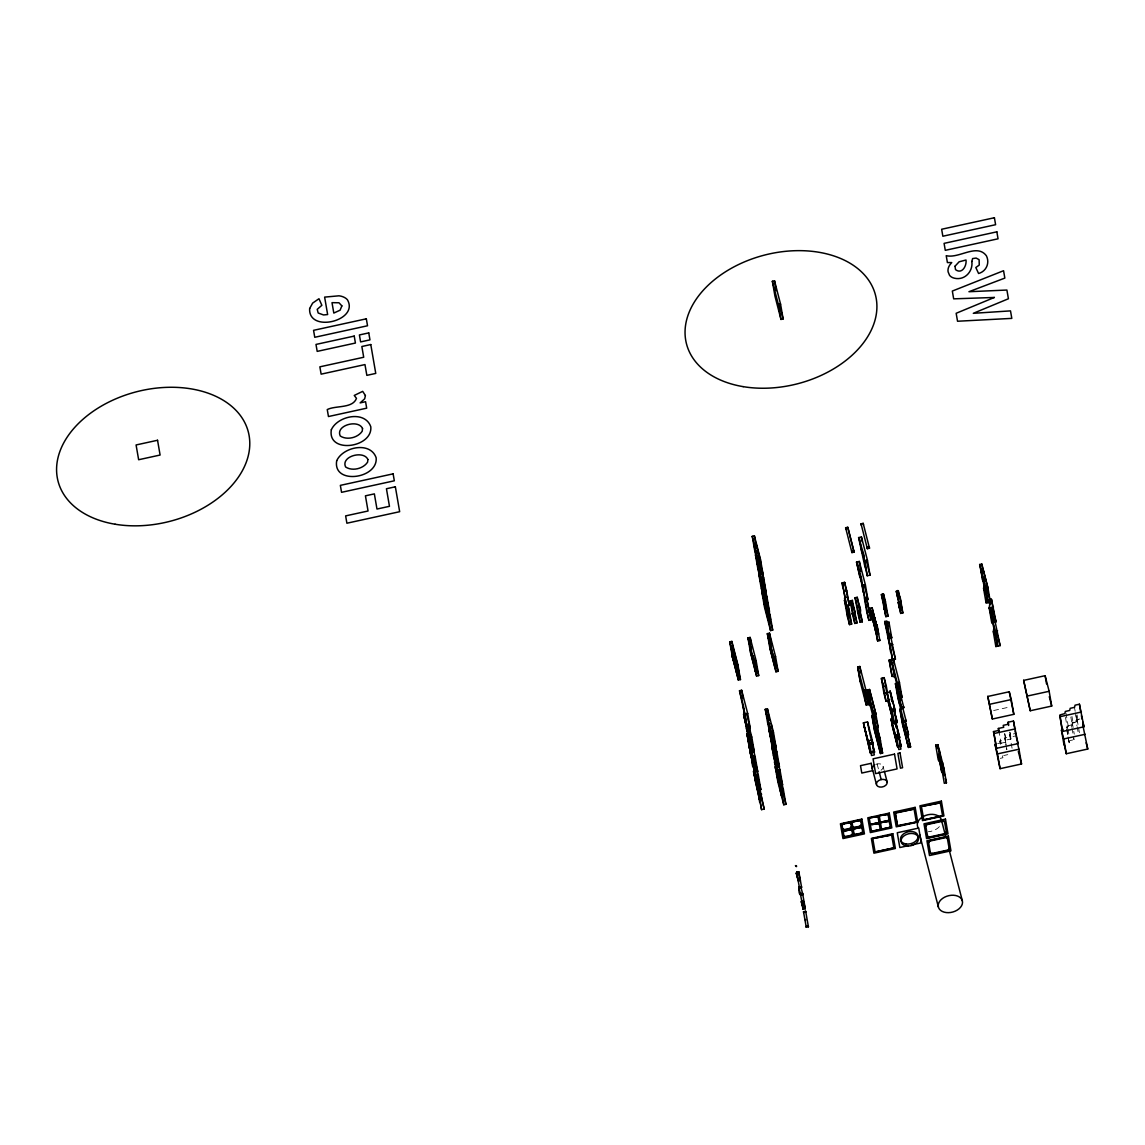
<?xml version="1.0" encoding="UTF-8"?>
<svg xmlns="http://www.w3.org/2000/svg" width="1145" height="1145" viewBox="0 0 1145 1145"><rect width="100%" height="100%" fill="white"/><g stroke="black" fill="none" stroke-linecap="round" stroke-linejoin="round"><path stroke-width="0.75" stroke-dasharray="5 3.75" d="M1079.821 718.96L1076.1 720.291L1076.901 725.744M1076.042 720.82L1076.3 721.794L1071.405 723.168L1071.749 727.218M1075.971 715.539L1077.101 722.109L1072.75 723.096L1072.25 725.229L1067.584 726.388L1067.383 728.349L1065.108 715.21M993.645 710.515L1008.502 707.266M1012.08 748.229L1009.589 734.789L1014.957 733.616M1006.713 749.403L1004.723 737.91L1010.09 736.736L1009.589 734.789M1000.916 743.248L1006.283 742.074L1005.768 740.128L1011.135 738.954L1010.634 736.994L1014.656 736.12M1000.429 744.322L999.857 741.03L1005.224 739.856L1004.723 737.91M997.681 743.563L1000.358 742.976L999.857 741.03M1072.65 739.985L1069.63 740.686L1069.129 742.819L1066.453 743.406M1003.75 755.514L1007.772 754.641M1000.229 758.348L1002.92 757.761L1002.419 755.815M1075.441 712.92L1077.101 722.109M1071.19 723.941L1071.434 724.914L1066.381 726.531L1067.741 735.276M1066.324 727.061L1066.582 728.034M883.138 766.477L883.94 769.597M877.127 763.958L878.745 770.184M1077.087 714.938L1077.946 719.861L1076.858 721.135M1077.144 719.547L1079.406 732.685M1074.296 706.35L1075.155 711.288M1077.159 726.717L1078.289 733.287M1071.949 716.426L1073.08 722.982M1072.278 722.667L1074.268 734.16M1070.833 717.013L1072.25 725.229M1072.006 728.191L1073.996 739.699L1073.724 738.453M1065.952 712.977L1068.213 726.116M1067.984 729.079L1069.115 735.648M1066.854 729.68L1069.129 742.819M1068.027 736.908L1068.872 741.846M1010.004 732.385L1011.135 738.954M1009.79 732.07L1010.634 736.994M1004.852 733.859L1006.283 742.074M1004.637 733.559L1005.768 740.128M1005.224 739.856L1006.927 749.717M998.855 730.41L1001.131 743.549M875.768 764.388A5.496 3.736 -14.5 0 1 882.48 765.146A5.496 3.736 -14.5 0 1 881.006 770.256M939.372 826.661A12.366 8.416 -14.5 0 1 928.337 831.728"/><path stroke-width="1.5" d="M941.734 768.524L942.378 762.212L940.016 762.04L938.413 755.843L939.344 750.519L935.694 745.137L937.841 744.665L943.881 768.052L946.443 782.837L944.296 783.309L941.734 768.524L943.881 768.052M984.07 585.968L979.662 564.514L981.809 564.041L987.863 587.442L990.411 602.213L986.117 603.157L983.569 588.373L984.414 582.862L983.813 589.761L988.106 588.831L982.811 568.364L983.598 572.915M989.18 607.995L990.024 602.47L989.309 599.722L991.456 599.25L996.035 621.835L991.742 622.765L989.18 607.995L993.474 607.05M991.742 622.765L992.586 617.255L990.883 607.408M995.849 646.553L993.302 631.782L994.132 626.258L996.694 641.043L995.849 646.553L1000.143 645.623L994.561 619.144M757.332 777.569L764.202 809.057L761.554 809.629L757.689 788.476M871.044 619.903L866.464 597.332L871.044 619.903L868.898 620.375L863.645 591.793L856.517 562.052L859.322 561.436L865.377 584.837L867.939 599.608L865.119 600.223L862.228 583.578M881.407 594.441L883.496 593.983L885.443 601.426L888.005 616.196L885.858 616.668L881.407 594.584L883.296 601.884L885.443 601.426M898.811 602.327L896.277 591.335L897.809 590.491L900.328 598.177L902.875 612.947L900.729 613.419L898.195 602.413L899.555 601.597M886.273 685.927L888.835 700.711L886.015 701.327L883.997 693.526L886.688 692.424L884.126 677.64L881.321 678.255L883.453 686.542L886.273 685.927L884.126 677.64M1064.235 744.178L1066.281 753.739L1087.75 749.045L1082.769 724.914M744.121 709.599L745.724 721.665L743.549 706.308L739.513 690.721L741.659 690.249L747.714 713.636L750.261 728.42L747.628 728.993L743.177 706.894M897.15 594.527L899.068 594.556L898.424 590.863M751.134 749.202L752.494 757.16L755.127 756.573L750.376 738.196M753.968 767.579L756.301 782.851L754.326 769.025M803.203 904.736L802.301 905.38L803.26 905.666M749.403 741.33L743.878 715.553L747.513 729.594L749.76 744.994L747.757 729.58L748.315 732.857M750.891 749.202L755.042 771.93L757.689 771.358L755.127 756.573M1063.018 729.336L1062.517 731.469L1083.986 726.789L1079.42 704.204L1075.055 705.191L1074.554 707.338L1070.189 708.326L1069.688 710.458L1065.322 711.446L1064.836 713.578L1059.926 714.952L1062.274 730.496M801.944 901.301L801.343 902.231L802.087 900.471M802.115 901.559L802.03 902.432M858.607 537.592L863.187 552.548L867.209 575.763L870.028 575.148L867.466 560.363L861.426 536.976L858.607 537.592L865.191 567.963M857.304 562.395L861.097 577.008L863.101 592.423M771.859 739.67L769.225 724.842L772.031 739.613M775.852 762.742L781.935 796.92M757.661 786.887L759.665 802.301M781.763 796.977L779.373 782.149M1062.546 728.921L1061.458 730.181L1064.02 744.966M797.45 872.003L796.29 873.048L798.237 880.806L800.384 880.333L798.437 872.576M797.578 872.733L796.419 873.792M798.58 880.09L798.652 881.077M799.725 886.731L799.954 888.234L800.24 886.76M772.374 281.269L774.521 280.797L780.575 304.198L783.123 318.968L780.976 319.441L774.936 296.04L772.374 281.269L778.428 304.656L780.976 319.441M778.428 304.656L780.575 304.198M752.251 536.318L754.398 535.846L760.452 559.247L762.999 574.017L760.852 574.489L754.813 551.088L752.251 536.318L758.305 559.705L760.852 574.489M861.04 523.823L863.187 523.351L869.499 548.226L867.352 548.698L861.04 523.823L861.298 525.297M845.625 527.731L847.772 527.258L854.084 552.133L851.937 552.591L845.625 527.731L845.883 529.205M755.686 553.25L758.978 565.787L754.14 545.02L755.686 553.25L757.833 552.777M758.305 559.705L760.452 559.247M758.262 561.351L760.394 560.878L759.722 557.658M758.892 565.043L761.039 564.585L760.394 560.878M853.826 550.645L851.68 551.117L851.937 552.591M761.325 573.03L759.178 573.502L757.002 561.58L762.47 586.025L762.212 585.195L764.631 585.496L764.359 584.723M761.482 578.111L763.629 577.638L766.191 592.423L764.044 592.895L757.99 569.494L755.442 554.724L761.482 578.111L764.044 592.895M867.466 560.363L864.647 560.978L862.643 553.178M766.907 596.574L769.454 611.344L767.307 611.816L764.76 597.046L766.907 596.574L764.316 586.541M844.581 582.318L841.761 582.934L843.908 591.221L846.727 590.605L844.581 582.318L849.275 605.376L846.456 605.991L842.563 583.277M841.89 583.42L844.709 582.805M764.846 600.424L765.747 604.961L761.539 587.972L764.846 600.424L766.993 599.966L767.894 604.488L765.461 595.3M765.475 604.116L767.622 603.658M865.377 584.837L862.557 585.453L860.539 577.653M847.128 597.103L844.438 598.205M770.141 615.337L772.703 630.122L770.556 630.58L767.994 615.81L770.141 615.337L766.692 601.969M857.648 612.532L857.906 613.362L855.086 597.747L857.233 597.289L862.314 621.807L860.167 622.279L857.648 612.532C864.389 614.808 857.476 602.213 857.233 597.289M852.309 613.691L852.567 614.536L850.248 600.867L852.395 600.395L856.975 622.98L854.828 623.438L852.309 613.691C859.165 616.268 850.592 603.687 852.395 600.395M855.916 601.554L858.063 601.082M982.496 579.442L984.643 578.984M849.089 609.355L851.637 624.139L849.49 624.612L846.942 609.827L849.089 609.355L847.872 604.689M854.828 623.438L852.266 608.668L854.413 608.195M860.167 622.279L857.605 607.494L859.752 607.036M866.336 605.591L868.482 605.118M900.729 613.419L898.181 598.635L900.328 598.177M871.216 614.006L869.985 608.31L872.132 607.838L873.005 611.459L870.858 611.931M847.157 614.965L849.304 614.493M852.481 613.792L854.628 613.334M857.82 612.632L859.967 612.16M732.671 658.203L729.708 641.858L731.855 641.4L737.91 664.787L740.471 679.572L738.325 680.03L732.013 655.169M747.957 637.88L750.104 637.407L756.144 660.808L758.706 675.579L756.559 676.051L750.505 652.664L747.957 637.88L753.997 661.28L756.559 676.051M767.35 633.643L769.497 633.171L775.551 656.572L778.099 671.342L775.952 671.814L769.912 648.413L767.35 633.643L774.822 662.397L769.826 642.76M869.985 608.31L870.744 611.244L872.891 610.772M849.49 624.612L847.472 616.811L849.619 616.339L847.944 606.578M868.898 620.375L866.879 612.575L869.026 612.103M871.875 615.824L874.021 615.366L873.778 614.178L873.02 611.258L870.873 611.731L872.104 617.413L870.744 611.244M888.005 616.196L886.058 608.768L883.969 609.355M870.987 612.418L871.531 611.788L871.231 613.806M730.124 643.418L732.27 642.96M748.358 639.44L750.505 638.967M767.765 635.203L769.912 634.731M983.569 588.373L987.863 587.442M871.102 613.319L871.903 613.663M749.274 640.771L750.719 652.779L755.9 673.017L753.21 655.97M770.127 648.542L768.681 636.534M871.631 614.65L873.778 614.178M874.25 616.74L875.138 620.361L872.991 620.833L871.746 615.137L873.893 614.665L874.894 618.772M872.118 617.212L872.418 615.194L873.893 614.879M732.643 656.844L731.369 646.267M748.944 642.431L751.363 649.1M871.989 616.726L874.136 616.253M871.746 615.137L872.504 618.057L874.651 617.584M872.633 618.758L874.78 618.286M872.862 620.132L875.009 619.674L876.011 623.767M872.991 620.619L875.138 620.161M872.504 618.057L873.12 621.32L875.267 620.848M875.539 621.005L874.78 618.085L872.633 618.543L873.392 621.477L875.539 621.005L875.782 622.179M873.506 622.164L875.653 621.692M890.28 634.387L895.433 659.191L892.613 659.806L884.684 621.492L886.831 621.019L888.119 626.029M873.392 621.477L873.993 624.726L876.14 624.254L876.898 627.188M876.426 624.411L875.667 621.492L873.52 621.964L874.279 624.884L876.426 624.411L876.669 625.599M877.027 624.741L874.394 625.37L877.685 640.971L879.832 640.499L877.027 624.741L877.27 625.728L875.124 626.186L874.88 625.213L875.825 630.752L875.281 628.777L877.428 628.319L877.972 630.294L875.639 630.866M889.608 638.366L886.803 622.608L888.949 622.136L889.193 623.123L887.046 623.581L889.608 638.366L891.755 637.894L888.949 622.136M750.648 652.736L751.392 652.636L752.723 657.745M874.394 625.571L876.54 625.113M990.182 600.839L985.888 601.769L986.718 596.259L986.961 597.647M875.152 628.29L877.299 627.832L876.54 624.898M875.51 630.38L876.311 630.709L875.939 628.848L877.299 627.832M875.395 629.478L877.428 628.319M875.753 631.553L877.786 630.394L875.639 631.067L874.279 624.884M876.082 632.24L878.229 631.768M734.017 651.949L733.501 648.986L737.537 664.587L735.391 665.059L737.337 675.478L730.696 646.424M754.455 661.008L755.571 671.5L753.124 655.899M737.91 664.787L735.62 665.173L738.325 680.03M753.854 661.195L756.144 660.808M775.551 656.572L773.261 656.958L768.009 636.677M876.469 634.459L878.616 633.986L877.9 631.081M992.586 617.255L991.871 614.507L994.017 614.035L991.456 599.25M890.595 652.006L888.72 637.078L884.684 621.492M877.428 639.998L879.575 639.525L879.832 640.499M889.35 637.393L891.497 636.921L891.755 637.894M736.664 672.444L738.811 671.972L737.537 664.587M774.965 667.263L773.848 656.772L775.952 671.814M737.666 676.996L736.206 664.987M773.934 656.801L775.294 668.78L770.055 648.499M892.885 644.406L890.066 645.021L888.048 637.235M993.302 631.782L997.596 630.838M857.677 666.948L859.823 666.476L865.863 689.877L868.425 704.647L866.278 705.12L860.224 681.733L857.677 666.948L863.716 690.349L866.278 705.12M889.121 660.078L889.522 661.638A2.204 1.603 -9.8 0 1 892.069 662.726L894.631 677.496A2.204 1.603 -9.8 0 0 892.084 676.409L889.121 660.078L893.415 659.134L899.469 682.534L902.017 697.305L899.87 697.777L891.84 662.883M883.997 693.526L881.435 678.756L884.255 678.141M765.275 709.285L767.422 708.827L773.462 732.213L776.024 746.998L773.877 747.456L767.823 724.069L765.275 709.285L771.315 732.685L773.877 747.456M745.066 714.222L747.714 713.636M767.751 710.344L765.604 710.816L769.225 724.842M863.716 690.349L865.863 689.877M899.87 697.777L897.322 682.992L899.469 682.534M907.269 733.201L910.604 746.969L908.457 747.442L902.16 721.25L905.981 720.262L906.182 721.35L904.035 721.822L897.981 698.421L895.419 683.651L897.565 683.179M867.438 689.934L869.585 689.476L875.639 712.863L878.186 727.647L876.039 728.106L870 704.719L867.438 689.934L873.492 713.335L876.039 728.106M868.44 694.242L870.586 693.784L875.882 714.251L873.735 714.723L868.44 694.242L870.515 706.25M886.817 692.381L890.424 692.052L895.147 710.687L891.654 711.46L886.688 692.424M746.182 728.85L748.315 728.392M767.894 724.112L770.041 723.64M870.272 704.876L872.418 704.404M748.286 723.597L751.75 736.965L749.102 737.537L747.198 730.209M771.315 732.685L773.462 732.213M901.659 708.14L901.473 707.037L903.62 706.579L903.806 707.667L901.659 708.14L896.707 689.261L899.297 703.187M873.492 713.335L875.639 712.863M1023.659 680.388L1045.113 675.693L1049.149 691.294L1051.711 706.064L1030.242 710.759L1023.659 680.388L1030.242 710.759M891.654 711.46L891.468 710.358L894.961 709.599M908.457 747.442L902.403 724.041L899.856 709.27L902.002 708.798M749.803 742.89L751.95 742.418L748.444 724.442M771.53 738.153L773.676 737.681L771.372 724.384M870.372 753.052L863.387 722.838L867.538 721.922L873.077 743.663L868.912 744.579L863.874 725.086L870.372 753.052L874.537 752.15L869.728 733.186M987.791 696.461L1009.246 691.766L1011.264 699.566L1013.826 714.337L992.357 719.031L987.791 696.461L992.357 719.031M751.75 736.965L754.297 751.735L751.65 752.322L747.07 734.389M896.95 721.107L897.136 722.194L893.644 722.953L893.458 721.865L896.95 721.107L893.644 708.34M875.81 726.731L877.957 726.259M989.795 704.247L1011.264 699.566M1027.68 695.974L1049.149 691.294M776.854 751.836L779.416 766.606L777.269 767.078L774.707 752.308L776.854 751.836L772.102 733.458M877.685 733.287L882.137 750.49L879.99 750.948L874.651 730.31L876.798 729.837M903.462 727.29L905.609 726.817M753.195 762.513L755.213 762.069L754.054 755.414M774.922 757.761L776.925 757.317L774.635 744.021M880.033 738.31L882.595 753.095L880.448 753.553L877.886 738.783L880.033 738.31L877.442 728.292M908.042 732.199L908.5 734.789L906.353 735.262L905.895 732.657L908.042 732.199L905.022 720.491M868.912 744.579L868.726 743.477L872.876 742.575L873.077 743.663M899.498 736.765L899.684 737.852L896.206 738.611L896.005 737.523L899.498 736.765L895.791 722.409M753.968 758.104L758.291 774.822L755.643 775.394L750.419 753.41M780.017 770.07L782.565 784.855L780.418 785.327L777.87 770.542L780.017 770.07L775.695 753.367M870.186 751.964L874.351 751.048M900.972 745.238L901.158 746.34L897.666 747.098L897.48 746.01L900.972 745.238L897.251 730.882M1008.087 722.223L1013.454 721.049L1018.019 743.62L996.551 748.315L993.488 731.583L998.855 730.41L998.354 728.463L1003.721 727.29L1003.22 725.343L1008.588 724.17L1008.087 722.223L1008.645 725.501M907.999 744.837L910.146 744.365M756.344 780.747L758.491 780.275L757.403 774.006M777.956 777.584L778.07 778.07M757.017 782.665L758.19 790.179L760.838 789.592L758.291 774.822M1062.517 731.469L1059.969 716.698L1081.438 712.004M996.551 748.315L994.003 733.53L1015.458 728.85M761.654 794.272L759.006 794.859L753.782 772.875L756.23 782.321M783.38 789.535L785.928 804.305L783.781 804.778L781.234 789.993L783.38 789.535L779.058 772.818M758.52 795.618L758.648 796.104M780.246 790.88L780.375 791.367M781.434 795.46L783.581 794.988L782.493 788.705M1066.281 753.739L1063.734 738.954L1085.202 734.274M1018.978 749.216L1021.54 763.987L1000.072 768.681L997.51 753.897L1018.978 749.216L1017.375 742.976M921.424 806.452L940.331 802.831L921.424 806.452L923.786 819.863L942.564 815.77L940.202 802.344M842.176 824.557A2.061 1.403 -14.5 0 1 843.808 823.484L848.502 822.468A2.061 1.403 -14.5 0 1 850.749 823.412L850.878 823.899A2.061 1.403 -14.5 0 0 848.631 822.954L848.502 822.468M852.51 822.01A2.061 1.403 -14.5 0 1 853.869 821.294L858.564 820.264A2.061 1.403 -14.5 0 1 860.811 821.208L860.94 821.695A2.061 1.403 -14.5 0 0 858.693 820.75L858.564 820.264M869.169 817.945L878.029 816.528L869.169 817.945L870.343 824.429L879.059 822.525L877.9 816.041M879.231 815.741L888.091 814.324L879.231 815.741L880.405 822.239L889.121 820.335L887.962 813.837M897.551 826.118L895.19 812.692L914.096 809.071L895.318 813.179L897.551 826.118L916.343 822.01L913.982 808.585M844.838 829.495L844.967 829.982A2.061 1.403 -14.5 0 1 842.72 829.037L842.591 828.551A2.061 1.403 -14.5 0 0 844.838 829.495L849.533 828.465A2.061 1.403 -14.5 0 0 851.307 826.633L851.436 827.134A2.061 1.403 -14.5 0 1 849.662 828.951L849.533 828.465M854.9 827.291L855.029 827.778A2.061 1.403 -14.5 0 1 852.782 826.833L852.653 826.346A2.061 1.403 -14.5 0 0 854.9 827.291L859.594 826.261A2.061 1.403 -14.5 0 0 861.369 824.443L861.498 824.93A2.061 1.403 -14.5 0 1 859.723 826.747L859.594 826.261M856.632 827.878L859.881 827.678A2.061 1.403 -14.5 0 1 862.142 828.622L862.013 828.136A2.061 1.403 -14.5 0 0 861.255 827.291M872.118 824.486L879.217 823.455L870.372 824.872L871.531 831.356L880.262 829.452L879.088 822.969M880.433 822.668L889.279 821.251L880.433 822.668L881.593 829.166L890.323 827.262L889.15 820.765M846.04 836.422L846.169 836.909A2.061 1.403 -14.5 0 1 843.908 835.965L843.779 835.478A2.061 1.403 -14.5 0 0 846.04 836.422L850.735 835.392A2.061 1.403 -14.5 0 0 852.51 833.56L852.639 834.047A2.061 1.403 -14.5 0 1 850.864 835.879L850.735 835.392M856.102 834.218L856.231 834.705A2.061 1.403 -14.5 0 1 853.97 833.76L853.855 833.274A2.061 1.403 -14.5 0 0 856.102 834.218L860.797 833.188A2.061 1.403 -14.5 0 0 862.571 831.37L862.7 831.857A2.061 1.403 -14.5 0 1 860.925 833.674L860.797 833.188M897.422 825.617L916.343 822.01M927.507 823.999L942.278 820.779A2.061 1.403 -14.5 0 1 944.525 821.724L944.654 822.21A2.061 1.403 -14.5 0 0 942.392 821.266L927.636 824.486A2.061 1.403 -14.5 0 0 925.861 826.304L925.747 825.817A2.061 1.403 -14.5 0 1 927.507 823.999L927.636 824.486M872.733 838.555L891.64 834.934L872.733 838.555L875.095 851.966L893.887 847.872L891.526 834.447M929.754 836.923L944.51 833.703A2.061 1.403 -14.5 0 0 946.285 831.885L946.4 832.372A2.061 1.403 -14.5 0 1 944.639 834.19L929.869 837.41A2.061 1.403 -14.5 0 1 927.622 836.465L927.493 835.979A2.061 1.403 -14.5 0 0 929.754 836.923L929.869 837.41M930.312 840.459L945.069 837.238A2.061 1.403 -14.5 0 1 947.33 838.183L947.459 838.67A2.061 1.403 -14.5 0 0 945.197 837.725L930.441 840.945A2.061 1.403 -14.5 0 0 928.667 842.763L928.538 842.276A2.061 1.403 -14.5 0 1 930.312 840.459L930.441 840.945M908.085 845.726L899.827 847.529L897.265 832.744L918.734 828.064L921.281 842.834L911.377 845.01M796.691 872.261L798.838 871.803L799.038 872.576L796.891 873.048L796.691 872.261L799.453 887.819L801.6 887.361L798.838 871.803M796.29 873.048L798.108 880.061L800.183 879.56M798.108 880.061L800.255 879.603M932.545 853.383L947.316 850.162A2.061 1.403 -14.5 0 0 949.076 848.331L949.205 848.817A2.061 1.403 -14.5 0 1 947.43 850.649L932.674 853.869A2.061 1.403 -14.5 0 1 930.427 852.925L930.298 852.438A2.061 1.403 -14.5 0 0 932.545 853.383L932.674 853.869M800.527 894.431L802.745 894.002M802.946 908.457L805.178 908.028M803.146 909.244L805.293 908.772L802.545 893.215L800.398 893.687L803.146 909.244L801.214 901.487M803.518 911.706L805.651 911.234L805.865 912.007L803.718 912.479L803.518 911.706L806.266 927.264L808.413 926.792L805.651 911.234M859.866 577.166L856.517 562.052M898.267 594.212L899.068 594.556M805.579 919.492L805.479 920.523M900.543 605.29L902.875 612.947M900.199 601.726L902.231 609.255L900.084 609.727L898.195 602.413L900.958 601.869L899.44 596.015M803.246 901.401L803.275 900.829M940.99 763.944L938.242 759.908L935.694 745.137M938.413 755.843L941.677 771.615L944.11 775.637M800.842 886.788L802.874 894.732L800.727 895.204C797.421 893.587 799.969 883.096 798.909 888.191M800.97 887.518L800.928 886.974M890.424 692.052L890.009 690.721L891.812 700.94M760.538 581.345L760.266 580.572L764.459 597.575L763.558 593.038M1082.784 722.109L1083.986 726.789M1086.133 742.804L1087.75 749.045M1059.712 715.725L1059.969 716.698M1061.458 730.181L1063.734 738.954M1049.292 696.704L1051.711 706.064M994.017 614.035L996.035 621.835M986.203 585.481L990.411 602.213M979.662 564.514L985.716 587.915M984.643 584.251L980.664 568.822L982.739 580.83M996.25 630.58L1000.143 645.623M984.8 589.303L988.264 602.685M991.112 614.579L989.394 607.909L996.694 641.043M993.273 622.923L997.996 646.081M1013.826 714.337L1009.246 691.766M1016.001 735.834L1018.019 743.62M1018.306 751.506L1021.54 763.987M993.488 731.583L994.003 733.53M997.51 753.897L994.991 744.15L1000.072 768.681M945.312 778.443L946.443 782.837M896.277 591.335L898.181 598.635M942.564 815.77L923.786 819.863M945.884 837.195L941.433 819.977A12.366 8.416 -14.5 0 0 925.847 815.354A12.366 8.416 -14.5 0 0 918.404 828.121M949.448 850.964L962.358 900.886A12.366 8.416 -14.5 0 1 946.156 912.551A12.366 8.416 -14.5 0 1 942.593 898.41A12.366 8.416 -14.5 0 1 962.358 900.886M886.803 622.608L887.046 623.581M891.54 644.148L895.433 659.191M898.124 682.263L902.017 697.305M866.135 560.105L870.028 575.148M900.585 694.815L903.806 707.667M891.268 659.606L897.322 682.992M902.689 707.495L906.182 721.35M895.419 683.651L901.473 707.037M905.194 722.037L908.5 734.789M907.584 735.276L910.604 746.969M899.856 709.27L905.895 732.657M906.353 735.262L901.401 716.384L902.16 721.25M874.25 616.955L873.377 613.334M864.046 584.565L867.939 599.608M873.12 621.32L873.864 624.24M873.993 624.726L874.751 627.66M854.084 552.133L847.772 527.258M895.147 710.687L890.352 692.31L890.424 693.04M894.245 711.031L897.136 722.194M895.562 721.908L899.684 737.852M898.267 735.162L901.158 746.34M886.931 692.811L891.468 710.358M888.921 704.318L893.458 721.865M893.644 722.953L888.778 703.746M896.005 737.523L891.053 718.645L892.485 726.545M896.206 738.611L891.397 720.234L892.341 725.844M892.943 728.463L897.48 746.01M897.666 747.098L892.799 727.891M919.693 834.719L938.385 907.012M859.795 612.06L862.314 621.807M779.244 303.926L783.123 318.968M855.086 597.747L857.605 607.494M854.456 613.233L856.975 622.98M850.248 600.867L852.266 608.668M849.619 616.339L851.637 624.139M873.978 710.902L878.186 727.647M846.942 609.827L844.423 600.08L847.472 616.811M876.927 727.147L880.491 740.915L878.344 741.387L873.005 720.735L874.651 730.31M879.131 739.727L882.595 753.095M877.886 738.783L871.846 715.382L874.394 730.167L880.448 753.553M864.532 689.619L868.425 704.647M884.341 771.157L887.175 782.064A5.496 3.736 -14.5 0 1 879.675 787.03A5.496 3.736 -14.5 0 1 878.558 780.632A5.496 3.736 -14.5 0 1 887.175 782.064M871.86 741.817L874.537 752.15M879.145 771.744L881.163 779.545M889.121 820.335L880.405 822.239M863.387 722.838L868.726 743.477M890.323 827.262L881.593 829.166M893.887 847.872L875.095 851.966M872.805 770.385L876.44 784.411M879.059 822.525L870.343 824.429M880.262 829.452L871.531 831.356M853.869 821.294L853.998 821.781A2.061 1.403 -14.5 0 0 852.224 823.599L852.095 823.112A2.061 1.403 -14.5 0 1 852.095 822.74M855.057 828.221L855.186 828.708A2.061 1.403 -14.5 0 0 853.411 830.526L853.283 830.039A2.061 1.403 -14.5 0 1 853.297 829.667M843.808 823.484L843.922 823.971A2.061 1.403 -14.5 0 0 842.162 825.803L842.033 825.316M843.221 832.243L843.35 832.73A2.061 1.403 -14.5 0 1 845.125 830.898L849.819 829.882A2.061 1.403 -14.5 0 1 852.08 830.826L851.952 830.34A2.061 1.403 -14.5 0 0 851.193 829.481M759.579 557.085L756.287 544.548L756.788 547.754M758.691 556.126L761.124 565.315L761.039 564.585M759.55 560.649L762.999 574.017M760.709 566.961L763.629 577.638M763.057 579.713L763.915 583.048M763.157 580.73L766.191 592.423M764.416 587.557L766.606 597.103L765.49 592.924M765.261 593.282L766.993 599.966M765.561 596.316L769.454 611.344M767.866 608.353L770.513 619.488L768.939 613.706M764.76 597.046L758.706 573.645L761.268 588.43L767.307 611.816M768.81 615.08L772.703 630.122M767.994 615.81L761.955 592.409L764.502 607.193L770.556 630.58M774.22 656.3L778.099 671.342M772.045 653.423L775.966 668.623M754.813 660.55L758.706 675.579M749.717 642.459L751.463 649.215M772.131 731.956L776.024 746.998M753.51 661.037L756.573 672.874M775.523 751.578L779.416 766.606M775.909 754.44L778.729 766.95M774.707 752.308L768.667 728.907L777.269 767.078M779.015 770.857L782.565 784.855M777.87 770.542L771.816 747.155L778.07 776.009L780.217 775.537L779.13 769.254M781.305 783.881L782.149 787.345M773.233 754.956L776.983 769.726M782.522 790.894L785.928 804.305M774.363 761.926L780.418 785.327M781.234 789.993L775.179 766.606L777.798 781.42M775.509 768.123L779.13 782.164M776.596 774.406L780.346 789.177M777.727 781.377L783.781 804.778M801.6 887.361L801.4 886.573L799.253 887.046L799.453 887.819M803.361 901.015L805.293 908.772M798.781 887.447L800.598 894.46M808.413 926.792L808.213 926.004L806.066 926.477L806.266 927.264M736.807 664.172L738.811 671.972M737.008 666.204L740.471 679.572M735.849 663.341L731.812 647.97L732.213 651.505M729.708 641.858L735.763 665.259M738.325 676.852L732.414 656.729L737.337 675.478M746.383 713.378L750.261 728.42M750.404 736.693L754.297 751.735M746.111 721.092L739.513 690.721M749.603 737.423L743.549 714.036L750.132 744.407M753.796 756.315L757.689 771.358M754.183 759.178L757.017 771.687L755.271 765.461M752.995 757.045L746.941 733.659L749.488 748.429M757.289 775.609L758.491 780.275M757.389 776.224L760.838 789.592M749.36 747.699L753.524 764.03M756.144 775.294L750.09 751.893L756.673 782.264M759.579 788.619L760.423 792.097M760.795 795.646L764.202 809.057M759.507 794.744L753.453 771.344L760.037 801.729M762.441 573.645L763.042 576.25M896.134 726.474L896.392 727.891M888.878 704.504L887.962 700.239M892.642 727.232L892.9 728.649M757.689 552.205L757.375 550.859M900.829 700.082L900.5 698.564M895.977 725.773L896.149 726.846M888.391 702.357L888.634 703.459M892.413 726.502L892.656 727.605M891.955 701.642L891.44 699.481M895.662 724.628L895.304 722.753M888.32 701.713L888.091 700.525M895.705 724.442L895.175 721.436M763.157 576.894L764.545 584.823M1079.42 704.204L1080.837 712.419M1081.41 715.697L1081.968 718.988M1045.113 675.693L1046.53 683.908M1013.454 721.049L1014.584 727.619M1015.143 730.896L1015.715 734.188M991.327 607.523L993.889 622.308M989.309 599.722L990.167 604.646M991.012 609.584L991.871 614.507M981.809 564.041L983.226 572.257M985.959 589.303L988.035 601.297M998.354 728.463L998.927 731.755M942.378 762.212L944.639 775.351M939.344 750.519L941.047 760.366M937.841 744.665L938.972 751.234M940.016 762.04L941.677 771.615M944.525 821.724L946.4 832.372M947.33 838.183L949.205 848.817M900.557 603.172L900.986 605.633M897.236 594.985L897.866 598.678M899.14 606.063L899.784 609.755M925.747 825.817L927.622 836.465M928.538 842.276L930.427 852.925M883.554 594.112L886.115 608.882M882.766 593.768L885.314 608.539M893.415 659.134L894.274 664.057M882.809 598.864L885.858 616.668M903.834 720.735L904.035 721.822M907.298 742.089L907.742 744.694M889.851 643.647L892.613 659.806M889.522 661.638L892.084 676.409M869.499 548.226L869.241 546.752L867.094 547.21L867.352 548.698M863.187 523.351L863.444 524.825M898.825 736.908L898.381 734.303L896.234 734.775L896.678 737.38M899.011 737.995L900.299 745.395M900.485 746.483L900.929 749.088L898.782 749.546L898.338 746.955M896.864 738.468L898.152 745.853M861.426 536.976L862.271 541.9M876.784 626.487L877.027 627.675M875.896 623.08L876.14 624.254M863.187 552.548L864.031 557.472M864.604 560.764L867.209 575.763M873.249 612.847L872.132 607.838M875.066 625.428L877.685 640.971M859.394 537.935L861.956 552.706M882.838 683.035L886.015 701.327M859.322 561.436L861.026 571.283M861.097 577.008L861.655 580.3M864.318 597.79L866.879 612.575M878.558 738.639L879.016 741.23M880.662 750.805L881.12 753.41M870.844 695.301L871.374 698.336M869.585 689.476L871.288 699.323M846.727 590.605L849.275 605.376M859.823 666.476L860.954 673.045M863.645 690.306L865.949 703.602M872.204 742.719L871.76 740.114L868.94 740.729L869.399 743.334M872.404 743.806L873.678 751.206M873.864 752.294L874.308 754.899L871.502 755.514L871.044 752.909M867.538 721.922L869.298 731.555M858.006 668.465L860.296 681.762M870.73 743.048L870.93 744.135M872.204 751.521L872.39 752.623M842.72 584.437L843.278 587.714M843.851 590.992L846.456 605.991M869.585 744.422L870.858 751.821M774.521 280.797L776.224 290.644M754.398 535.846L755.815 544.061M769.497 633.171L771.487 644.664M769.554 641.601L770.141 644.978M797.163 872.032L797.292 872.776M781.548 783.266L782.364 787.975M780.217 777.598L780.761 780.733M781.434 784.611L781.978 787.76M773.877 741.101L775.108 748.63M775.594 751.077L776.181 754.398M780.375 778.672L780.904 781.82M767.422 708.827L769.469 720.319M775.423 759.221L772.861 744.45L775.251 759.278M775.78 762.699L778.4 777.527M771.859 741.545L774.163 754.841M771.658 740.758L773.963 754.054M770.699 737.051L773.204 751.134M769.741 733.358L772.245 747.427M750.104 637.407L751.234 643.977M749.903 644.02L750.505 647.469L749.86 644.148M759.836 788.003L760.366 791.152M760.767 793.456L761.854 799.74L759.707 800.212L754.999 779.888M752.15 745.839L753.009 750.834M753.882 755.815L754.455 759.149M758.505 782.336L759.192 786.558M759.593 788.876L760.251 792.497M741.659 690.249L743.076 698.464M748.887 736.149L751.707 752.48M752.279 755.757L761.554 809.629M750.147 746.282L752.437 759.579M731.855 641.4L733.845 652.893M749.932 745.51L753.152 764.602M748.987 741.803L751.478 755.886M748.028 738.096L750.519 752.179M747.27 735.176L749.56 748.472M751.635 760.437L752.723 766.706M872.404 768.825A5.496 3.736 -14.5 0 1 874.537 765.032M850.22 829.324A2.061 1.403 -14.5 0 1 850.735 829.352M853.712 828.937A2.061 1.403 -14.5 0 1 854.556 828.379M843.235 831.871A2.061 1.403 -14.5 0 1 844.022 830.812M309.651 308.52C308.034 333.467 359.716 320.786 347.364 299.675A16.159 11.006 -14.5 0 0 339.006 295.811L324.622 297.113L327.642 314.546L323.563 314.961L318.167 313L317.222 309.35L321.859 305.3L318.968 298.731L312.642 303.096L309.651 308.52M365.398 395.526L364.683 398.803L360.131 402.897L365.57 401.709L366.686 408.178L328.458 416.537L327.255 409.567C335.599 405.287 352.66 408.722 356.467 398.36L354.249 395.44L362.693 391.361L365.398 395.526M955.002 266.241L955.517 269.633C961.929 274.643 966.852 265.883 966.008 260.015L959.109 261.804L955.002 266.241M341.868 305.887L340.108 310.18L333.81 313.072L332.007 302.666L338.963 302.767L341.868 305.887M362.536 428.531L362.221 431.207C357.827 437.805 346.949 440.439 340.265 436.002C335.156 425.267 358.428 419.013 362.536 428.531M367.903 459.517L367.574 462.194C363.18 468.792 352.302 471.439 345.618 466.988C340.509 456.268 363.781 449.999 367.903 459.517M971.847 261.475C973.207 271.623 964.519 280.754 954.3 278.178A11.321 7.714 -14.5 0 1 949.534 275.287L948.103 271.823A16.302 11.106 -14.5 0 1 949.849 264.896L951.724 262.577L947.402 262.563L946.214 255.678C959.095 258.885 976.828 243.069 986.375 255.75C989.996 262.892 986.332 271.408 978.574 273.498L975.826 267.544L979.261 265.039L979.104 259.672L976.141 258.069L972.592 258.584L971.847 261.475M764.159 602.971L768.352 620.032L764.159 602.971M331.334 429.761C327.198 454.193 372.841 447.895 370.794 426.756C364.969 410.053 337.532 415.893 331.334 429.761M336.687 460.762C332.551 485.179 378.193 478.896 376.147 457.742C370.322 441.04 342.899 446.893 336.687 460.762M795.517 865.677C796.748 868.153 797.149 865.019 795.517 865.677M994.361 297.457L956.161 313.286L957.535 321.244L1011.808 318.382L1010.505 310.882L973.307 313.315L1008.416 298.759L1006.899 290.043L968.942 291.717L1004.838 278.092L1003.564 270.721L952.325 291.059L953.671 298.845L994.361 297.457M366.328 318.811L313.558 330.332L314.76 337.288L367.531 325.767L366.328 318.811M354.22 336.086L315.991 344.43L317.194 351.386L355.422 343.042L354.22 336.086M368.762 332.909L359.401 334.941L360.603 341.911L369.964 339.865L368.762 332.909M370.78 344.545L361.849 346.506L363.709 357.254L319.87 366.829L321.13 374.157L364.969 364.582L366.844 375.36L375.76 373.413L370.78 344.545M994.404 217.736L941.648 229.258L942.85 236.228L995.606 224.706L994.404 217.736M996.851 231.834L944.081 243.37L945.283 250.326L998.054 238.804L996.851 231.834M157.552 440.267L136.083 444.961L138.645 459.732L160.1 455.037L157.552 440.267M393.121 473.844L340.351 485.365L341.553 492.321L394.324 480.8L393.121 473.844M395.354 486.797L386.438 488.743L389.472 506.319L376.977 509.038L374.358 493.881L365.427 495.828L368.046 510.999L345.633 515.894L346.892 523.222L399.662 511.7L395.354 486.797M894.102 708.655L891.955 709.127L894.503 723.898L896.649 723.425L894.102 708.655M894.517 754.14L873.062 758.834L875.61 773.605L897.079 768.925L894.517 754.14M900.027 752.938L897.88 753.41L900.442 768.195L902.589 767.722L900.027 752.938M871.231 763.314L860.496 765.662L861.784 773.047L872.504 770.699L871.231 763.314M941.39 801.128L919.922 805.822L922.469 820.593L943.938 815.913L941.39 801.128M861.884 819.09L840.416 823.785L842.963 838.555L864.432 833.875L861.884 819.09M889.264 813.107L867.796 817.802L870.357 832.572L891.826 827.892L889.264 813.107M915.156 807.368L893.687 812.063L896.249 826.833L917.717 822.153L915.156 807.368M850.635 822.511L841.918 824.414L842.949 830.411L851.68 828.508L850.635 822.511M860.697 820.307L851.98 822.21L853.011 828.221L861.741 826.318L860.697 820.307M851.837 829.438L843.121 831.342L844.151 837.338L852.868 835.435L851.837 829.438M861.899 827.234L853.182 829.137L854.213 835.149L862.929 833.245L861.899 827.234M945.469 819.119L924.001 823.813L926.548 838.584L948.017 833.889L945.469 819.119M892.828 833.717L871.359 838.412L873.921 853.182L895.376 848.502L892.828 833.717M948.389 836.065L926.935 840.745L929.482 855.53L950.951 850.835L948.389 836.065M905.809 843.951A8.931 6.083 -14.5 0 0 918.004 835.893A8.931 6.083 -14.5 0 0 904.02 833.546A8.931 6.083 -14.5 0 0 905.809 843.951M906.325 845.897A8.931 6.083 -14.5 0 0 918.505 837.839A8.931 6.083 -14.5 0 0 904.521 835.492A8.931 6.083 -14.5 0 0 906.325 845.897M743.162 386.638A97.583 66.424 -14.5 0 0 876.24 298.63A97.583 66.424 -14.5 0 0 723.54 273.054A97.583 66.424 -14.5 0 0 743.162 386.638M115.101 524.224A98.27 66.897 -14.5 0 0 249.109 435.601A98.27 66.897 -14.5 0 0 95.336 409.838A98.27 66.897 -14.5 0 0 115.101 524.224"/></g></svg>
